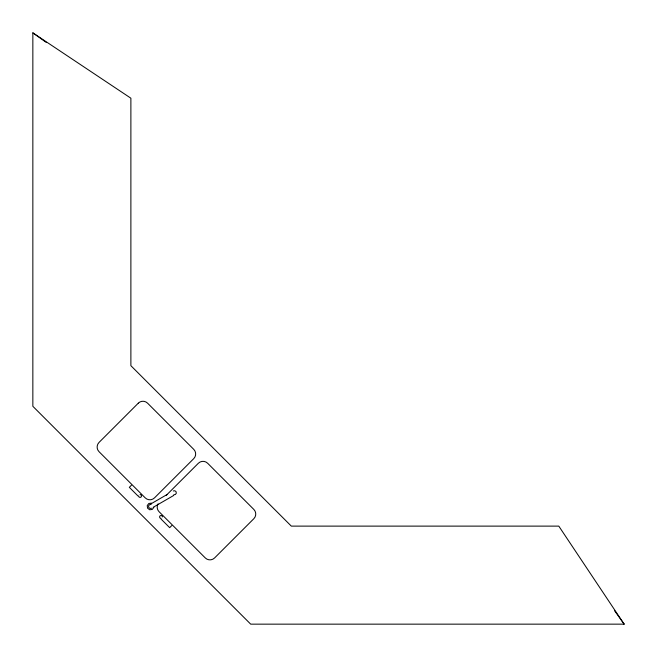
<?xml version="1.0" encoding="UTF-8"?>
<svg xmlns="http://www.w3.org/2000/svg" width="657" height="657" viewBox="0 0 657 657"><rect width="100%" height="100%" fill="white"/><g stroke="black" fill="none" stroke-linecap="round" stroke-linejoin="round"><path stroke-width="0.99" d="M153.861 507.344L152.26 509.43L149.656 509.766L147.57 508.173L147.234 505.57L148.827 503.484L151.43 503.139M131.416 485.244L129.33 487.322L137.995 495.986M166.246 495.37L198.389 463.234A6.537 6.537 0 0 1 207.628 463.234L253.848 509.446A6.537 6.537 0 0 1 253.848 518.693L214.56 557.974A6.537 6.537 0 0 1 205.321 557.974L159.109 511.754A6.537 6.537 0 0 1 158.066 503.87M171.756 525.584L169.678 527.67L161.014 519.005M151.11 503.755L167.346 494.376M153.163 507.319L173.752 495.435M151.077 504.469L149.517 504.675L148.556 505.923L148.761 507.483L150.01 508.444L151.57 508.239M173.284 490.951L174.836 490.746L176.084 491.707L176.298 493.267L175.345 494.516L173.793 494.713M624.15 624.15L250.703 624.15L32.85 406.297L32.85 32.85L130.883 98.205L130.883 365.686L291.314 526.117L558.795 526.117L624.15 624.15L614.64 610.838M140.081 494.516L141.115 494.951L141.551 495.986L141.115 497.029L140.081 497.464L139.038 497.029L138.611 495.986M161.014 518.389L159.971 517.962L159.536 516.919L159.971 515.885L161.014 515.449L162.049 515.885L162.484 516.919M32.85 32.85L46.162 42.36M138.307 403.152L99.026 442.44A6.537 6.537 0 0 0 99.026 451.679L145.246 497.891A6.537 6.537 0 0 0 154.485 497.891L193.766 458.611A6.537 6.537 0 0 0 193.766 449.372L147.554 403.152A6.537 6.537 0 0 0 138.307 403.152"/></g></svg>
